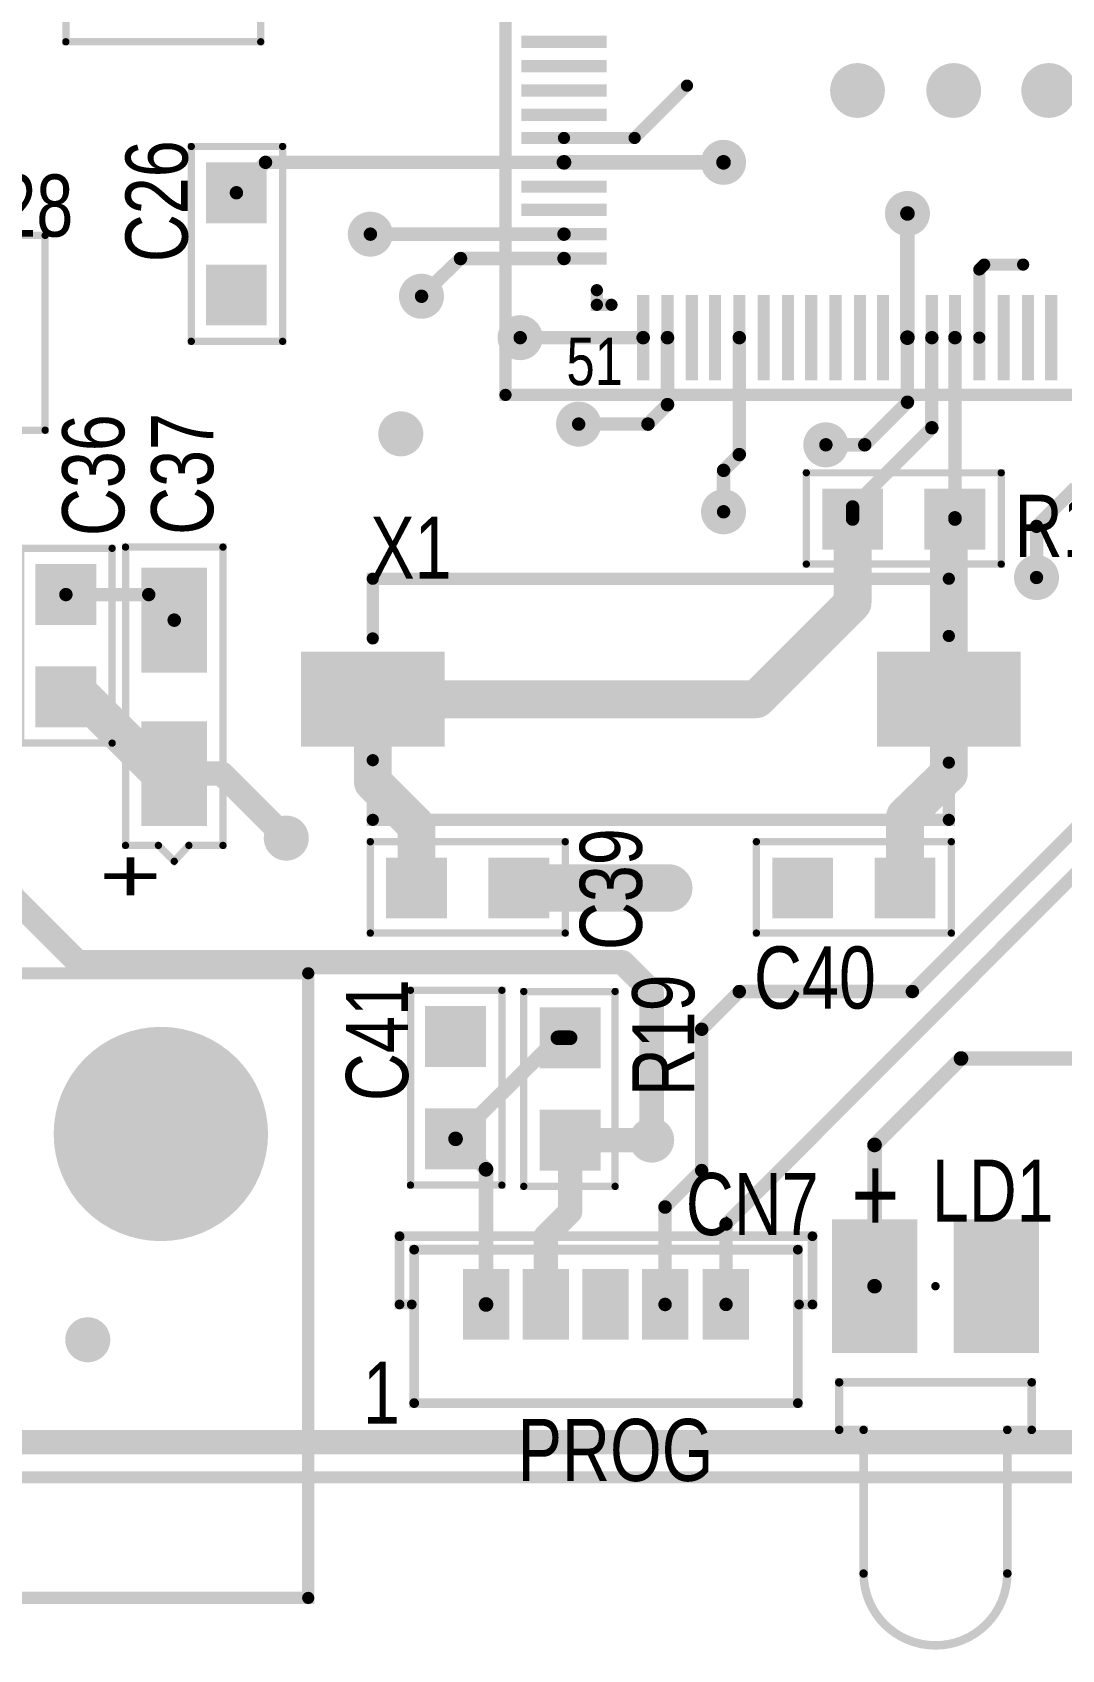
# Model space of a CAD drawing. Extents: x 0 to 3.95, y 0.22 to 3.09.
# Drawn here: x 1.203 to 2.048, y 0.215 to 1.544 of the extents above; entities that cross this region are included whole.
import ezdxf

# ---------------------------------------------------------------- set-up
doc = ezdxf.new("R2010")
doc.units = 0

msp = doc.modelspace()

# ---------------------------------------------------------------- linework, layer by layer
at = {"const_width": 0.01}
msp.add_lwpolyline([(0.005, 2.719), (0.005, 0.357), (3.942, 0.357), (3.942, 2.719), (0.005, 2.719)], close=True, dxfattribs=at)
at = {"layer": 'DRL'}
for points, const_width in [([(1.875, 1.496, 1), (1.885, 1.496, 1)], 0.01), ([(1.954, 1.496, 1), (1.964, 1.496, 1)], 0.01), ([(2.032, 1.496, 1), (2.042, 1.496, 1)], 0.01), ([(1.765, 1.437, 1), (1.775, 1.437, 1)], 0.01), ([(1.916, 1.395, 1), (1.926, 1.395, 1)], 0.01), ([(1.475, 1.378, 1), (1.485, 1.378, 1)], 0.01), ([(1.517, 1.327, 1), (1.527, 1.327, 1)], 0.01), ([(1.598, 1.293, 1), (1.608, 1.293, 1)], 0.01), ([(1.5, 1.214, 1), (1.51, 1.214, 1)], 0.01), ([(1.646, 1.222, 1), (1.656, 1.222, 1)], 0.01), ([(1.849, 1.205, 1), (1.859, 1.205, 1)], 0.01), ([(1.765, 1.15, 1), (1.775, 1.15, 1)], 0.01), ([(2.022, 1.096, 1), (2.032, 1.096, 1)], 0.01), ([(1.406, 0.882, 1), (1.416, 0.882, 1)], 0.01), ([(1.72, 0.841, 1), (1.73, 0.841, 1)], 0.01), ([(1.277, 0.639, 1), (1.339, 0.639, 1)], 0.063), ([(1.706, 0.634, 1), (1.716, 0.634, 1)], 0.01), ([(1.885, 0.514, 1), (1.903, 0.514, 1)], 0.019), ([(1.985, 0.514, 1), (2.003, 0.514, 1)], 0.019), ([(1.569, 0.499, 1), (1.581, 0.499, 1)], 0.012), ([(1.618, 0.499, 1), (1.63, 0.499, 1)], 0.012), ([(1.667, 0.499, 1), (1.679, 0.499, 1)], 0.012), ([(1.716, 0.499, 1), (1.728, 0.499, 1)], 0.012), ([(1.766, 0.499, 1), (1.778, 0.499, 1)], 0.012), ([(1.243, 0.47, 1), (1.253, 0.47, 1)], 0.01)]:
    msp.add_lwpolyline(points, format="xyb", close=True, dxfattribs=dict(at, const_width=const_width))
at = {"layer": 'SST'}
for points, const_width in [([(1.591, 1.943), (1.591, 1.246), (2.288, 1.246), (2.288, 1.943), (1.591, 1.943)], 0.01), ([(1.39, 1.536), (1.23, 1.536), (1.23, 1.536), (1.23, 1.611), (1.39, 1.611), (1.39, 1.536)], 0.006), ([(1.333, 1.29), (1.333, 1.45), (1.333, 1.45), (1.408, 1.45), (1.408, 1.29), (1.333, 1.29)], 0.006), ([(1.138, 1.217), (1.138, 1.377), (1.138, 1.377), (1.213, 1.377), (1.213, 1.217), (1.138, 1.217)], 0.006), ([(1.998, 1.107), (1.838, 1.107), (1.838, 1.107), (1.838, 1.182), (1.998, 1.182), (1.998, 1.107)], 0.006), ([(1.268, 1.12), (1.268, 0.96), (1.268, 0.96), (1.193, 0.96), (1.193, 1.12), (1.268, 1.12)], 0.006), ([(1.331, 0.876), (1.319, 0.863), (1.306, 0.876), (1.279, 0.876), (1.279, 1.121), (1.359, 1.121), (1.359, 0.876), (1.331, 0.876)], 0.006), ([(1.64, 0.804), (1.48, 0.804), (1.48, 0.804), (1.48, 0.879), (1.64, 0.879), (1.64, 0.804)], 0.006), ([(1.797, 0.879), (1.957, 0.879), (1.957, 0.879), (1.957, 0.804), (1.797, 0.804), (1.797, 0.879)], 0.006), ([(0.204, 0.258), (1.429, 0.258), (1.429, 0.771), (0.204, 0.771), (0.204, 0.258)], 0.01), ([(1.588, 0.757), (1.588, 0.597), (1.588, 0.597), (1.513, 0.597), (1.513, 0.757), (1.588, 0.757)], 0.006), ([(1.606, 0.596), (1.606, 0.756), (1.606, 0.756), (1.681, 0.756), (1.681, 0.596), (1.606, 0.596)], 0.006), ([(1.516, 0.544), (1.516, 0.418), (1.831, 0.418), (1.831, 0.544), (1.516, 0.544)], 0.008)]:
    msp.add_lwpolyline(points, close=True, dxfattribs=dict(at, const_width=const_width))
for points, const_width in [([(1.2285, 1.536, 1), (1.2315, 1.536, 1)], 0.003), ([(1.2285, 1.536, 1), (1.2315, 1.536, 1)], 0.003), ([(1.3885, 1.536, 1), (1.3915, 1.536, 1)], 0.003), ([(1.3885, 1.536, 1), (1.3915, 1.536, 1)], 0.003), ([(1.3315, 1.45, 1), (1.3345, 1.45, 1)], 0.003), ([(1.3315, 1.45, 1), (1.3345, 1.45, 1)], 0.003), ([(1.4065, 1.45, 1), (1.4095, 1.45, 1)], 0.003), ([(1.2115, 1.377, 1), (1.2145, 1.377, 1)], 0.003), ([(1.6635, 1.332, 1), (1.6685, 1.332, 1)], 0.005), ([(1.6635, 1.32, 1), (1.6685, 1.32, 1)], 0.005), ([(1.6755, 1.32, 1), (1.6805, 1.32, 1)], 0.005), ([(1.3315, 1.29, 1), (1.3345, 1.29, 1)], 0.003), ([(1.3315, 1.29, 1), (1.3345, 1.29, 1)], 0.003), ([(1.4065, 1.29, 1), (1.4095, 1.29, 1)], 0.003), ([(1.5885, 1.246, 1), (1.5935, 1.246, 1)], 0.005), ([(1.2115, 1.217, 1), (1.2145, 1.217, 1)], 0.003), ([(1.8365, 1.182, 1), (1.8395, 1.182, 1)], 0.003), ([(1.9965, 1.182, 1), (1.9995, 1.182, 1)], 0.003), ([(1.2665, 1.12, 1), (1.2695, 1.12, 1)], 0.003), ([(1.2665, 1.12, 1), (1.2695, 1.12, 1)], 0.003), ([(1.2775, 1.121, 1), (1.2805, 1.121, 1)], 0.003), ([(1.3575, 1.121, 1), (1.3605, 1.121, 1)], 0.003), ([(1.8365, 1.107, 1), (1.8395, 1.107, 1)], 0.003), ([(1.8365, 1.107, 1), (1.8395, 1.107, 1)], 0.003), ([(1.9965, 1.107, 1), (1.9995, 1.107, 1)], 0.003), ([(1.9965, 1.107, 1), (1.9995, 1.107, 1)], 0.003), ([(1.4795, 1.095, 1), (1.4845, 1.095, 1)], 0.005), ([(1.9525, 1.095, 1), (1.9575, 1.095, 1)], 0.005), ([(1.4795, 1.046, 1), (1.4845, 1.046, 1)], 0.005), ([(1.9525, 1.048, 1), (1.9575, 1.048, 1)], 0.005), ([(1.2665, 0.96, 1), (1.2695, 0.96, 1)], 0.003), ([(1.2665, 0.96, 1), (1.2695, 0.96, 1)], 0.003), ([(1.4795, 0.946, 1), (1.4845, 0.946, 1)], 0.005), ([(1.9525, 0.944, 1), (1.9575, 0.944, 1)], 0.005), ([(1.4795, 0.897, 1), (1.4845, 0.897, 1)], 0.005), ([(1.9525, 0.897, 1), (1.9575, 0.897, 1)], 0.005), ([(1.2775, 0.876, 1), (1.2805, 0.876, 1)], 0.003), ([(1.3045, 0.876, 1), (1.3075, 0.876, 1)], 0.003), ([(1.3295, 0.876, 1), (1.3325, 0.876, 1)], 0.003), ([(1.3295, 0.876, 1), (1.3325, 0.876, 1)], 0.003), ([(1.3575, 0.876, 1), (1.3605, 0.876, 1)], 0.003), ([(1.4785, 0.879, 1), (1.4815, 0.879, 1)], 0.003), ([(1.6385, 0.879, 1), (1.6415, 0.879, 1)], 0.003), ([(1.7955, 0.879, 1), (1.7985, 0.879, 1)], 0.003), ([(1.7955, 0.879, 1), (1.7985, 0.879, 1)], 0.003), ([(1.9555, 0.879, 1), (1.9585, 0.879, 1)], 0.003), ([(1.9555, 0.879, 1), (1.9585, 0.879, 1)], 0.003), ([(1.3175, 0.863, 1), (1.3205, 0.863, 1)], 0.003), ([(1.4785, 0.804, 1), (1.4815, 0.804, 1)], 0.003), ([(1.4785, 0.804, 1), (1.4815, 0.804, 1)], 0.003), ([(1.6385, 0.804, 1), (1.6415, 0.804, 1)], 0.003), ([(1.6385, 0.804, 1), (1.6415, 0.804, 1)], 0.003), ([(1.7955, 0.804, 1), (1.7985, 0.804, 1)], 0.003), ([(1.9555, 0.804, 1), (1.9585, 0.804, 1)], 0.003), ([(1.4265, 0.771, 1), (1.4315, 0.771, 1)], 0.005), ([(1.5115, 0.757, 1), (1.5145, 0.757, 1)], 0.003), ([(1.5865, 0.757, 1), (1.5895, 0.757, 1)], 0.003), ([(1.5865, 0.757, 1), (1.5895, 0.757, 1)], 0.003), ([(1.6045, 0.756, 1), (1.6075, 0.756, 1)], 0.003), ([(1.6045, 0.756, 1), (1.6075, 0.756, 1)], 0.003), ([(1.6795, 0.756, 1), (1.6825, 0.756, 1)], 0.003), ([(1.5115, 0.597, 1), (1.5145, 0.597, 1)], 0.003), ([(1.5865, 0.597, 1), (1.5895, 0.597, 1)], 0.003), ([(1.5865, 0.597, 1), (1.5895, 0.597, 1)], 0.003), ([(1.6045, 0.596, 1), (1.6075, 0.596, 1)], 0.003), ([(1.6045, 0.596, 1), (1.6075, 0.596, 1)], 0.003), ([(1.6795, 0.596, 1), (1.6825, 0.596, 1)], 0.003), ([(1.502, 0.555, 1), (1.506, 0.555, 1)], 0.004), ([(1.841, 0.555, 1), (1.845, 0.555, 1)], 0.004), ([(1.514, 0.544, 1), (1.518, 0.544, 1)], 0.004), ([(1.514, 0.544, 1), (1.518, 0.544, 1)], 0.004), ([(1.829, 0.544, 1), (1.833, 0.544, 1)], 0.004), ([(1.9423, 0.514, 1), (1.9457, 0.514, 1)], 0.0035), ([(1.9423, 0.514, 1), (1.9457, 0.514, 1)], 0.0035), ([(1.9423, 0.514, 1), (1.9457, 0.514, 1)], 0.0035), ([(1.9423, 0.514, 1), (1.9457, 0.514, 1)], 0.0035), ([(1.502, 0.499, 1), (1.506, 0.499, 1)], 0.004), ([(1.512, 0.499, 1), (1.516, 0.499, 1)], 0.004), ([(1.83, 0.499, 1), (1.834, 0.499, 1)], 0.004), ([(1.841, 0.499, 1), (1.845, 0.499, 1)], 0.004), ([(1.885, 0.278, 1), (2.003, 0.278), (2.003, 0.396), (2.023, 0.396), (2.023, 0.435), (1.865, 0.435), (1.865, 0.396), (1.885, 0.396), (1.885, 0.278)], 0.007), ([(1.8633, 0.435, 1), (1.8667, 0.435, 1)], 0.0035), ([(2.0213, 0.435, 1), (2.0248, 0.435, 1)], 0.0035), ([(1.514, 0.418, 1), (1.518, 0.418, 1)], 0.004), ([(1.829, 0.418, 1), (1.833, 0.418, 1)], 0.004), ([(1.8633, 0.396, 1), (1.8667, 0.396, 1)], 0.0035), ([(1.8833, 0.396, 1), (1.8867, 0.396, 1)], 0.0035), ([(2.0013, 0.396, 1), (2.0048, 0.396, 1)], 0.0035), ([(2.0213, 0.396, 1), (2.0248, 0.396, 1)], 0.0035), ([(1.8833, 0.278, 1), (1.8867, 0.278, 1)], 0.0035), ([(1.8833, 0.278, 1), (1.8867, 0.278, 1)], 0.0035), ([(2.0013, 0.278, 1), (2.0048, 0.278, 1)], 0.0035), ([(1.4265, 0.258, 1), (1.4315, 0.258, 1)], 0.005)]:
    msp.add_lwpolyline(points, format="xyb", close=True, dxfattribs=dict(at, const_width=const_width))
for points, const_width in [([(1.678, 1.32), (1.666, 1.32), (1.666, 1.332)], 0.01), ([(1.482, 1.046), (1.482, 1.095), (1.955, 1.095), (1.955, 1.048)], 0.01), ([(1.482, 0.946), (1.482, 0.897), (1.955, 0.897), (1.955, 0.944)], 0.01), ([(1.514, 0.499), (1.504, 0.499), (1.504, 0.555), (1.843, 0.555), (1.843, 0.499), (1.832, 0.499)], 0.008), ([(1.944, 0.514), (1.944, 0.514)], 0.007), ([(1.944, 0.514), (1.944, 0.514)], 0.007)]:
    msp.add_lwpolyline(points, dxfattribs=dict(at, const_width=const_width))
at = {"layer": 'TOP'}
for points, const_width in [([(1.869, 1.496, 1), (1.891, 1.496, 1)], 0.023), ([(1.948, 1.496, 1), (1.97, 1.496, 1)], 0.023), ([(2.026, 1.496, 1), (2.048, 1.496, 1)], 0.023), ([(1.7375, 1.5, 1), (1.7425, 1.5, 1)], 0.005), ([(1.6365, 1.457, 1), (1.6415, 1.457, 1)], 0.005), ([(1.6945, 1.457, 1), (1.6995, 1.457, 1)], 0.005), ([(1.6945, 1.457, 1), (1.6995, 1.457, 1)], 0.005), ([(1.761, 1.437, 1), (1.779, 1.437, 1)], 0.019), ([(1.3912, 1.437, 1), (1.3967, 1.437, 1)], 0.0055), ([(1.3912, 1.437, 1), (1.3967, 1.437, 1)], 0.0055), ([(1.636, 1.437, 1), (1.642, 1.437, 1)], 0.006), ([(1.6363, 1.437, 1), (1.6418, 1.437, 1)], 0.0055), ([(1.767, 1.437, 1), (1.773, 1.437, 1)], 0.006), ([(1.767, 1.437, 1), (1.773, 1.437, 1)], 0.006), ([(1.767, 1.437, 1), (1.773, 1.437, 1)], 0.006), ([(1.3673, 1.412, 1), (1.3728, 1.412, 1)], 0.0055), ([(1.912, 1.395, 1), (1.93, 1.395, 1)], 0.019), ([(1.471, 1.378, 1), (1.489, 1.378, 1)], 0.019), ([(1.918, 1.395, 1), (1.924, 1.395, 1)], 0.006), ([(1.918, 1.395, 1), (1.924, 1.395, 1)], 0.006), ([(1.918, 1.395, 1), (1.924, 1.395, 1)], 0.006), ([(1.4773, 1.378, 1), (1.4828, 1.378, 1)], 0.0055), ([(1.4773, 1.378, 1), (1.4828, 1.378, 1)], 0.0055), ([(1.4773, 1.378, 1), (1.4828, 1.378, 1)], 0.0055), ([(1.6363, 1.378, 1), (1.6418, 1.378, 1)], 0.0055), ([(1.5513, 1.358, 1), (1.5568, 1.358, 1)], 0.0055), ([(1.5513, 1.358, 1), (1.5568, 1.358, 1)], 0.0055), ([(1.6363, 1.358, 1), (1.6418, 1.358, 1)], 0.0055), ([(1.9815, 1.353, 1), (1.9865, 1.353, 1)], 0.005), ([(1.9815, 1.353, 1), (1.9865, 1.353, 1)], 0.005), ([(1.9815, 1.353, 1), (1.9865, 1.353, 1)], 0.005), ([(1.9815, 1.353, 1), (1.9865, 1.353, 1)], 0.005), ([(2.0135, 1.353, 1), (2.0185, 1.353, 1)], 0.005), ([(2.0135, 1.353, 1), (2.0185, 1.353, 1)], 0.005), ([(1.513, 1.327, 1), (1.531, 1.327, 1)], 0.019), ([(1.9775, 1.349, 1), (1.9825, 1.349, 1)], 0.005), ([(1.9775, 1.349, 1), (1.9825, 1.349, 1)], 0.005), ([(1.9775, 1.349, 1), (1.9825, 1.349, 1)], 0.005), ([(1.9775, 1.349, 1), (1.9825, 1.349, 1)], 0.005), ([(1.5193, 1.327, 1), (1.5248, 1.327, 1)], 0.0055), ([(1.594, 1.293, 1), (1.612, 1.293, 1)], 0.019), ([(1.6003, 1.293, 1), (1.6058, 1.293, 1)], 0.0055), ([(1.7012, 1.293, 1), (1.7068, 1.293, 1)], 0.0055), ([(1.7212, 1.293, 1), (1.7268, 1.293, 1)], 0.0055), ([(1.7802, 1.293, 1), (1.7857, 1.293, 1)], 0.0055), ([(1.918, 1.293, 1), (1.924, 1.293, 1)], 0.006), ([(1.9183, 1.293, 1), (1.9238, 1.293, 1)], 0.0055), ([(1.9383, 1.293, 1), (1.9438, 1.293, 1)], 0.0055), ([(1.9572, 1.293, 1), (1.9628, 1.293, 1)], 0.0055), ([(1.9775, 1.293, 1), (1.9825, 1.293, 1)], 0.005), ([(1.9775, 1.293, 1), (1.9825, 1.293, 1)], 0.005), ([(1.642, 1.222, 1), (1.66, 1.222, 1)], 0.019), ([(1.7212, 1.238, 1), (1.7268, 1.238, 1)], 0.0055), ([(1.7212, 1.238, 1), (1.7268, 1.238, 1)], 0.0055), ([(1.9183, 1.24, 1), (1.9238, 1.24, 1)], 0.0055), ([(1.9183, 1.24, 1), (1.9238, 1.24, 1)], 0.0055), ([(1.496, 1.214, 1), (1.514, 1.214, 1)], 0.019), ([(1.6483, 1.222, 1), (1.6538, 1.222, 1)], 0.0055), ([(1.7052, 1.222, 1), (1.7108, 1.222, 1)], 0.0055), ([(1.7052, 1.222, 1), (1.7108, 1.222, 1)], 0.0055), ([(1.845, 1.205, 1), (1.863, 1.205, 1)], 0.019), ([(1.9383, 1.219, 1), (1.9438, 1.219, 1)], 0.0055), ([(1.9383, 1.219, 1), (1.9438, 1.219, 1)], 0.0055), ([(1.8513, 1.205, 1), (1.8568, 1.205, 1)], 0.0055), ([(1.8832, 1.205, 1), (1.8887, 1.205, 1)], 0.0055), ([(1.8832, 1.205, 1), (1.8887, 1.205, 1)], 0.0055), ([(1.7802, 1.197, 1), (1.7857, 1.197, 1)], 0.0055), ([(1.7802, 1.197, 1), (1.7857, 1.197, 1)], 0.0055), ([(1.7673, 1.184, 1), (1.7728, 1.184, 1)], 0.0055), ([(1.7673, 1.184, 1), (1.7728, 1.184, 1)], 0.0055), ([(1.761, 1.15, 1), (1.779, 1.15, 1)], 0.019), ([(1.8683, 1.144, 1), (1.8837, 1.144, 1)], 0.0155), ([(1.8732, 1.154, 1), (1.8787, 1.154, 1)], 0.0055), ([(1.8732, 1.154, 1), (1.8787, 1.154, 1)], 0.0055), ([(1.9523, 1.144, 1), (1.9677, 1.144, 1)], 0.0155), ([(1.7673, 1.15, 1), (1.7728, 1.15, 1)], 0.0055), ([(1.8732, 1.144, 1), (1.8787, 1.144, 1)], 0.0055), ([(1.9473, 1.139, 1), (1.9628, 1.139, 1)], 0.0155), ([(1.9473, 1.139, 1), (1.9628, 1.139, 1)], 0.0155), ([(1.9572, 1.145, 1), (1.9628, 1.145, 1)], 0.0055), ([(1.9572, 1.145, 1), (1.9628, 1.145, 1)], 0.0055), ([(1.9572, 1.144, 1), (1.9628, 1.144, 1)], 0.0055), ([(2.0243, 1.138, 1), (2.0297, 1.138, 1)], 0.0055), ([(2.0243, 1.138, 1), (2.0297, 1.138, 1)], 0.0055), ([(2.018, 1.096, 1), (2.036, 1.096, 1)], 0.019), ([(1.8683, 1.075, 1), (1.8837, 1.075, 1)], 0.0155), ([(1.8683, 1.075, 1), (1.8837, 1.075, 1)], 0.0155), ([(2.0243, 1.096, 1), (2.0297, 1.096, 1)], 0.0055), ([(1.2273, 1.082, 1), (1.2328, 1.082, 1)], 0.0055), ([(1.2953, 1.082, 1), (1.3008, 1.082, 1)], 0.0055), ([(1.2953, 1.082, 1), (1.3008, 1.082, 1)], 0.0055), ([(1.3162, 1.061, 1), (1.3218, 1.061, 1)], 0.0055), ([(1.2223, 0.998, 1), (1.2377, 0.998, 1)], 0.0155), ([(1.2363, 0.998, 1), (1.2517, 0.998, 1)], 0.0155), ([(1.2363, 0.998, 1), (1.2517, 0.998, 1)], 0.0155), ([(1.4743, 0.996, 1), (1.4897, 0.996, 1)], 0.0155), ([(1.4743, 0.996, 1), (1.4897, 0.996, 1)], 0.0155), ([(1.7893, 0.996, 1), (1.8047, 0.996, 1)], 0.0155), ([(1.7893, 0.996, 1), (1.8047, 0.996, 1)], 0.0155), ([(1.9473, 0.996, 1), (1.9628, 0.996, 1)], 0.0155), ([(1.9473, 0.996, 1), (1.9628, 0.996, 1)], 0.0155), ([(1.2993, 0.935, 1), (1.3147, 0.935, 1)], 0.0155), ([(1.2993, 0.935, 1), (1.3147, 0.935, 1)], 0.0155), ([(1.3113, 0.935, 1), (1.3267, 0.935, 1)], 0.0155), ([(1.314, 0.935, 1), (1.324, 0.935, 1)], 0.01), ([(1.353, 0.935, 1), (1.363, 0.935, 1)], 0.01), ([(1.353, 0.935, 1), (1.363, 0.935, 1)], 0.01), ([(1.4743, 0.928, 1), (1.4897, 0.928, 1)], 0.0155), ([(1.4743, 0.928, 1), (1.4897, 0.928, 1)], 0.0155), ([(1.9473, 0.935, 1), (1.9628, 0.935, 1)], 0.0155), ([(1.9473, 0.935, 1), (1.9628, 0.935, 1)], 0.0155), ([(1.5103, 0.892, 1), (1.5257, 0.892, 1)], 0.0155), ([(1.5103, 0.892, 1), (1.5257, 0.892, 1)], 0.0155), ([(1.9113, 0.9, 1), (1.9268, 0.9, 1)], 0.0155), ([(1.9113, 0.9, 1), (1.9268, 0.9, 1)], 0.0155), ([(1.402, 0.882, 1), (1.42, 0.882, 1)], 0.019), ([(1.406, 0.882, 1), (1.416, 0.882, 1)], 0.01), ([(1.5103, 0.841, 1), (1.5257, 0.841, 1)], 0.0155), ([(1.5923, 0.841, 1), (1.6118, 0.841, 1)], 0.0195), ([(1.7153, 0.841, 1), (1.7348, 0.841, 1)], 0.0195), ([(1.716, 0.841, 1), (1.734, 0.841, 1)], 0.019), ([(1.9113, 0.841, 1), (1.9268, 0.841, 1)], 0.0155), ([(1.235, 0.78, 1), (1.245, 0.78, 1)], 0.01), ([(1.235, 0.78, 1), (1.245, 0.78, 1)], 0.01), ([(1.682, 0.78, 1), (1.692, 0.78, 1)], 0.01), ([(1.682, 0.78, 1), (1.692, 0.78, 1)], 0.01), ([(1.706, 0.756, 1), (1.716, 0.756, 1)], 0.01), ([(1.706, 0.756, 1), (1.716, 0.756, 1)], 0.01), ([(1.7802, 0.756, 1), (1.7857, 0.756, 1)], 0.0055), ([(1.7802, 0.756, 1), (1.7857, 0.756, 1)], 0.0055), ([(1.9223, 0.756, 1), (1.9278, 0.756, 1)], 0.0055), ([(1.9223, 0.756, 1), (1.9278, 0.756, 1)], 0.0055), ([(1.264, 0.639, 1), (1.352, 0.639, 1)], 0.088), ([(1.631, 0.718, 1), (1.637, 0.718, 1)], 0.006), ([(1.631, 0.718, 1), (1.637, 0.718, 1)], 0.006), ([(1.641, 0.718, 1), (1.647, 0.718, 1)], 0.006), ([(1.7493, 0.725, 1), (1.7548, 0.725, 1)], 0.0055), ([(1.7493, 0.725, 1), (1.7548, 0.725, 1)], 0.0055), ([(1.962, 0.701, 1), (1.968, 0.701, 1)], 0.006), ([(1.962, 0.701, 1), (1.968, 0.701, 1)], 0.006), ([(1.702, 0.634, 1), (1.72, 0.634, 1)], 0.019), ([(1.547, 0.635, 1), (1.553, 0.635, 1)], 0.006), ([(1.547, 0.635, 1), (1.553, 0.635, 1)], 0.006), ([(1.639, 0.634, 1), (1.649, 0.634, 1)], 0.01), ([(1.639, 0.634, 1), (1.649, 0.634, 1)], 0.01), ([(1.706, 0.634, 1), (1.716, 0.634, 1)], 0.01), ([(1.706, 0.634, 1), (1.716, 0.634, 1)], 0.01), ([(1.891, 0.63, 1), (1.897, 0.63, 1)], 0.006), ([(1.891, 0.63, 1), (1.897, 0.63, 1)], 0.006), ([(1.572, 0.61, 1), (1.578, 0.61, 1)], 0.006), ([(1.572, 0.61, 1), (1.578, 0.61, 1)], 0.006), ([(1.7493, 0.609, 1), (1.7548, 0.609, 1)], 0.0055), ([(1.7493, 0.609, 1), (1.7548, 0.609, 1)], 0.0055), ([(1.639, 0.575, 1), (1.649, 0.575, 1)], 0.01), ([(1.639, 0.575, 1), (1.649, 0.575, 1)], 0.01), ([(1.7192, 0.579, 1), (1.7248, 0.579, 1)], 0.0055), ([(1.7192, 0.579, 1), (1.7248, 0.579, 1)], 0.0055), ([(1.619, 0.555, 1), (1.629, 0.555, 1)], 0.01), ([(1.619, 0.555, 1), (1.629, 0.555, 1)], 0.01), ([(1.7693, 0.565, 1), (1.7748, 0.565, 1)], 0.0055), ([(1.7693, 0.565, 1), (1.7748, 0.565, 1)], 0.0055), ([(1.891, 0.514, 1), (1.897, 0.514, 1)], 0.006), ([(1.572, 0.499, 1), (1.578, 0.499, 1)], 0.006), ([(1.619, 0.499, 1), (1.629, 0.499, 1)], 0.01), ([(1.7192, 0.499, 1), (1.7248, 0.499, 1)], 0.0055), ([(1.7693, 0.499, 1), (1.7748, 0.499, 1)], 0.0055), ([(1.239, 0.47, 1), (1.257, 0.47, 1)], 0.019)]:
    msp.add_lwpolyline(points, format="xyb", close=True, dxfattribs=dict(at, const_width=const_width))
for points, const_width in [([(1.74, 1.5), (1.697, 1.457)], 0.01), ([(1.697, 1.457), (1.639, 1.457)], 0.01), ([(1.37, 1.412), (1.394, 1.437)], 0.011), ([(1.394, 1.437), (1.639, 1.437)], 0.011), ([(1.77, 1.437), (1.639, 1.437)], 0.012), ([(1.77, 1.437), (1.77, 1.437)], 0.012), ([(1.921, 1.293), (1.921, 1.395)], 0.012), ([(1.921, 1.395), (1.921, 1.395)], 0.012), ([(1.48, 1.378), (1.48, 1.378)], 0.011), ([(1.48, 1.378), (1.639, 1.378)], 0.011), ([(1.554, 1.358), (1.522, 1.327)], 0.011), ([(1.639, 1.358), (1.554, 1.358)], 0.011), ([(1.98, 1.349), (1.984, 1.353)], 0.01), ([(1.98, 1.349), (1.984, 1.353)], 0.01), ([(1.984, 1.353), (2.016, 1.353)], 0.01), ([(1.984, 1.353), (2.016, 1.353)], 0.01), ([(1.98, 1.293), (1.98, 1.349)], 0.01), ([(1.98, 1.293), (1.98, 1.349)], 0.01), ([(1.603, 1.293), (1.704, 1.293)], 0.011), ([(1.724, 1.293), (1.724, 1.238)], 0.011), ([(1.783, 1.197), (1.783, 1.293)], 0.011), ([(1.921, 1.293), (1.921, 1.24)], 0.011), ([(1.941, 1.293), (1.941, 1.219)], 0.011), ([(1.96, 1.145), (1.96, 1.293)], 0.011), ([(1.724, 1.238), (1.708, 1.222)], 0.011), ([(1.921, 1.24), (1.886, 1.205)], 0.011), ([(1.708, 1.222), (1.651, 1.222)], 0.011), ([(1.941, 1.219), (1.876, 1.154)], 0.011), ([(1.886, 1.205), (1.854, 1.205)], 0.011), ([(1.77, 1.184), (1.783, 1.197)], 0.011), ([(1.77, 1.15), (1.77, 1.184)], 0.011), ([(2.059, 1.17), (2.027, 1.138)], 0.011), ([(1.876, 1.144), (1.876, 1.075)], 0.031), ([(1.876, 1.154), (1.876, 1.144)], 0.011), ([(1.955, 1.139), (1.96, 1.144)], 0.031), ([(1.955, 0.996), (1.955, 1.139)], 0.031), ([(1.96, 1.144), (1.96, 1.145)], 0.011), ([(2.027, 1.138), (2.027, 1.096)], 0.011), ([(1.876, 1.075), (1.797, 0.996)], 0.031), ([(1.298, 1.082), (1.23, 1.082)], 0.011), ([(1.319, 1.061), (1.298, 1.082)], 0.011), ([(1.23, 0.998), (1.244, 0.998)], 0.031), ([(1.244, 0.998), (1.307, 0.935)], 0.031), ([(1.482, 0.996), (1.482, 0.928)], 0.031), ([(1.797, 0.996), (1.482, 0.996)], 0.031), ([(1.955, 0.996), (1.955, 0.935)], 0.031), ([(1.925, 0.756), (2.169, 1)], 0.011), ([(1.772, 0.565), (2.193, 0.987)], 0.011), ([(1.307, 0.935), (1.319, 0.935)], 0.031), ([(1.358, 0.935), (1.319, 0.935)], 0.02), ([(1.411, 0.882), (1.358, 0.935)], 0.02), ([(1.482, 0.928), (1.518, 0.892)], 0.031), ([(1.955, 0.935), (1.919, 0.9)], 0.031), ([(1.518, 0.892), (1.518, 0.841)], 0.031), ([(1.919, 0.9), (1.919, 0.841)], 0.031), ([(1.24, 0.78), (1.175, 0.845)], 0.02), ([(1.602, 0.841), (1.725, 0.841)], 0.039), ([(1.687, 0.78), (1.24, 0.78)], 0.02), ([(1.711, 0.756), (1.687, 0.78)], 0.02), ([(1.711, 0.634), (1.711, 0.756)], 0.02), ([(1.752, 0.725), (1.783, 0.756)], 0.011), ([(1.783, 0.756), (1.925, 0.756)], 0.011), ([(1.55, 0.635), (1.634, 0.718)], 0.012), ([(1.634, 0.718), (1.644, 0.718)], 0.012), ([(1.752, 0.609), (1.752, 0.725)], 0.011), ([(1.965, 0.701), (1.894, 0.63)], 0.012), ([(2.114, 0.701), (1.965, 0.701)], 0.012), ([(1.575, 0.61), (1.55, 0.635)], 0.012), ([(1.644, 0.634), (1.644, 0.575)], 0.02), ([(1.644, 0.634), (1.711, 0.634)], 0.02), ([(1.894, 0.63), (1.894, 0.514)], 0.012), ([(1.575, 0.499), (1.575, 0.61)], 0.012), ([(1.722, 0.579), (1.752, 0.609)], 0.011), ([(1.644, 0.575), (1.624, 0.555)], 0.02), ([(1.722, 0.499), (1.722, 0.579)], 0.011), ([(1.624, 0.555), (1.624, 0.499)], 0.02), ([(1.772, 0.499), (1.772, 0.565)], 0.011), ([(0.152, 0.386), (3.315, 0.386)], 0.02)]:
    msp.add_lwpolyline(points, dxfattribs=dict(at, const_width=const_width))
for points in [[(1.604, 1.531), (1.674, 1.531), (1.604, 1.541), (1.674, 1.541)], [(1.604, 1.511), (1.674, 1.511), (1.604, 1.521), (1.674, 1.521)], [(1.604, 1.491), (1.674, 1.491), (1.604, 1.501), (1.674, 1.501)], [(1.604, 1.471), (1.674, 1.471), (1.604, 1.481), (1.674, 1.481)], [(1.604, 1.452), (1.674, 1.452), (1.604, 1.462), (1.674, 1.462)], [(1.345, 1.387), (1.395, 1.387), (1.345, 1.437), (1.395, 1.437)], [(1.604, 1.432), (1.674, 1.432), (1.604, 1.442), (1.674, 1.442)], [(1.604, 1.412), (1.674, 1.412), (1.604, 1.422), (1.674, 1.422)], [(1.604, 1.393), (1.674, 1.393), (1.604, 1.403), (1.674, 1.403)], [(1.604, 1.373), (1.674, 1.373), (1.604, 1.383), (1.674, 1.383)], [(1.604, 1.353), (1.674, 1.353), (1.604, 1.363), (1.674, 1.363)], [(1.345, 1.303), (1.395, 1.303), (1.345, 1.353), (1.395, 1.353)], [(1.699, 1.258), (1.709, 1.258), (1.699, 1.328), (1.709, 1.328)], [(1.719, 1.258), (1.729, 1.258), (1.719, 1.328), (1.729, 1.328)], [(1.739, 1.258), (1.749, 1.258), (1.739, 1.328), (1.749, 1.328)], [(1.758, 1.258), (1.768, 1.258), (1.758, 1.328), (1.768, 1.328)], [(1.778, 1.258), (1.788, 1.258), (1.778, 1.328), (1.788, 1.328)], [(1.798, 1.258), (1.808, 1.258), (1.798, 1.328), (1.808, 1.328)], [(1.818, 1.258), (1.828, 1.258), (1.818, 1.328), (1.828, 1.328)], [(1.837, 1.258), (1.847, 1.258), (1.837, 1.328), (1.847, 1.328)], [(1.857, 1.258), (1.867, 1.258), (1.857, 1.328), (1.867, 1.328)], [(1.877, 1.258), (1.887, 1.258), (1.877, 1.328), (1.887, 1.328)], [(1.896, 1.258), (1.906, 1.258), (1.896, 1.328), (1.906, 1.328)], [(1.916, 1.258), (1.926, 1.258), (1.916, 1.328), (1.926, 1.328)], [(1.936, 1.258), (1.946, 1.258), (1.936, 1.328), (1.946, 1.328)], [(1.955, 1.258), (1.965, 1.258), (1.955, 1.328), (1.965, 1.328)], [(1.975, 1.258), (1.985, 1.258), (1.975, 1.328), (1.985, 1.328)], [(1.995, 1.258), (2.005, 1.258), (1.995, 1.328), (2.005, 1.328)], [(2.015, 1.258), (2.025, 1.258), (2.015, 1.328), (2.025, 1.328)], [(2.034, 1.258), (2.044, 1.258), (2.034, 1.328), (2.044, 1.328)], [(1.851, 1.119), (1.901, 1.119), (1.851, 1.169), (1.901, 1.169)], [(1.935, 1.119), (1.985, 1.119), (1.935, 1.169), (1.985, 1.169)], [(1.205, 1.057), (1.255, 1.057), (1.205, 1.107), (1.255, 1.107)], [(1.292, 1.018), (1.346, 1.018), (1.292, 1.104), (1.346, 1.104)], [(1.205, 0.973), (1.255, 0.973), (1.205, 1.023), (1.255, 1.023)], [(1.423, 0.957), (1.541, 0.957), (1.423, 1.035), (1.541, 1.035)], [(1.896, 0.957), (2.014, 0.957), (1.896, 1.035), (2.014, 1.035)], [(1.292, 0.892), (1.346, 0.892), (1.292, 0.978), (1.346, 0.978)], [(1.493, 0.816), (1.543, 0.816), (1.493, 0.866), (1.543, 0.866)], [(1.577, 0.816), (1.627, 0.816), (1.577, 0.866), (1.627, 0.866)], [(1.81, 0.816), (1.86, 0.816), (1.81, 0.866), (1.86, 0.866)], [(1.894, 0.816), (1.944, 0.816), (1.894, 0.866), (1.944, 0.866)], [(1.525, 0.694), (1.575, 0.694), (1.525, 0.744), (1.575, 0.744)], [(1.619, 0.693), (1.669, 0.693), (1.619, 0.743), (1.669, 0.743)], [(1.525, 0.61), (1.575, 0.61), (1.525, 0.66), (1.575, 0.66)], [(1.619, 0.609), (1.669, 0.609), (1.619, 0.659), (1.669, 0.659)], [(1.859, 0.459), (1.929, 0.459), (1.859, 0.569), (1.929, 0.569)], [(1.959, 0.459), (2.029, 0.459), (1.959, 0.569), (2.029, 0.569)], [(1.556, 0.47), (1.594, 0.47), (1.556, 0.528), (1.594, 0.528)], [(1.605, 0.47), (1.643, 0.47), (1.605, 0.528), (1.643, 0.528)], [(1.654, 0.47), (1.692, 0.47), (1.654, 0.528), (1.692, 0.528)], [(1.703, 0.47), (1.741, 0.47), (1.703, 0.528), (1.741, 0.528)], [(1.753, 0.47), (1.791, 0.47), (1.753, 0.528), (1.791, 0.528)]]:
    msp.add_solid(points, dxfattribs=at)

# ---------------------------------------------------------------- texts
at = {"layer": 'SST', "width": 0.8}
for s, height, rotation, p in [('C26', 0.051, 90, (1.33, 1.355)), ('C28', 0.051, 360, (1.136, 1.376)), ('51', 0.039, 360, (1.641, 1.254)), ('C36', 0.051, 90, (1.278, 1.13)), ('C37', 0.051, 90, (1.351, 1.131)), ('C39', 0.051, 90, (1.703, 0.79)), ('+', 0.06, 90, (1.312, 0.832)), ('C40', 0.051, 360, (1.795, 0.742)), ('C41', 0.051, 90, (1.511, 0.666)), ('R19', 0.051, 90, (1.746, 0.67))]:
    msp.add_text(s, height=height, rotation=rotation, dxfattribs=at).set_placement(p)
for s, height, p in [('R10', 0.051, (2.009, 1.113)), ('X1', 0.051, (1.48, 1.095)), ('LD1', 0.051, (1.941, 0.567)), ('CN7', 0.051, (1.739, 0.556)), ('+', 0.063, (1.875, 0.558)), ('1', 0.051, (1.474, 0.401)), ('PROG', 0.051, (1.601, 0.354))]:
    msp.add_text(s, height=height, dxfattribs=at).set_placement(p)

doc.saveas('drawing.dxf')
